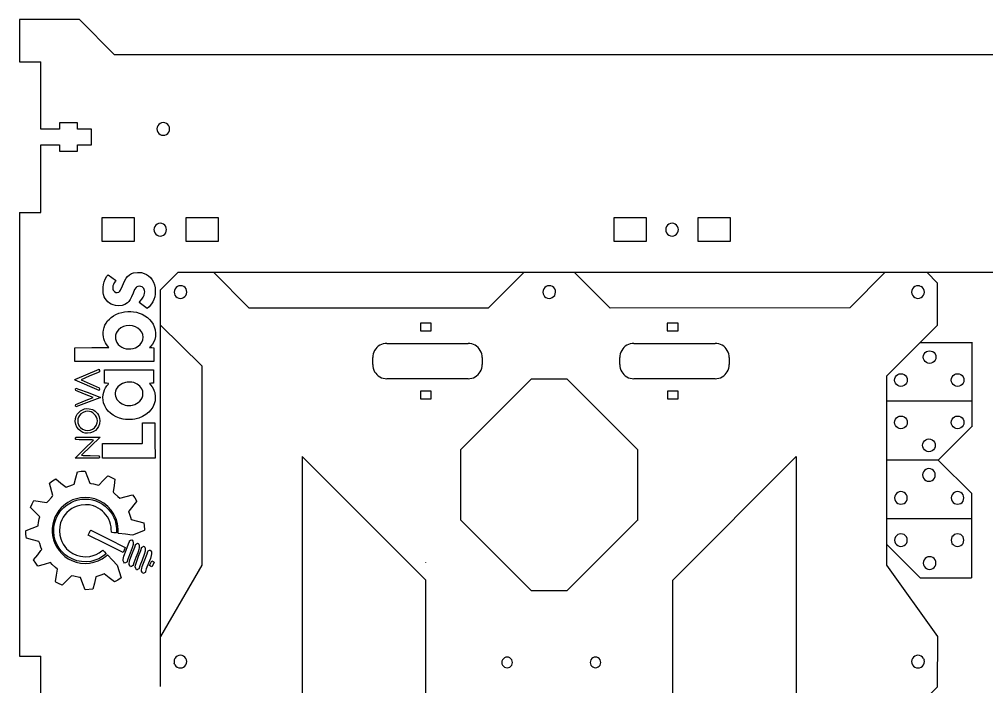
# Model space of a CAD drawing. Extents: x -217 to 602, y -128 to 416.
# Drawn here: x -217.3 to 56.3, y 203.5 to 392.3 of the extents above; entities that cross this region are included whole.
import ezdxf

# ---------------------------------------------------------------- set-up
doc = ezdxf.new("R2010")
doc.units = 0
doc.layers.add('Layer_1', color=7, linetype='CONTINUOUS')

msp = doc.modelspace()

# ---------------------------------------------------------------- linework, layer by layer
at = {"layer": 'Layer_1', "color": 2}
for points in [[(-190.323272, 382.252134), (-200.303299, 392.252057), (-217.265194, 392.241333), (-217.269427, 380.252138), (-211.181611, 380.252138)], [(83.627976, 382.252134), (-190.323272, 382.252134)], [(-211.181498, 361.152297), (-211.181498, 380.252138)], [(-205.892118, 361.152297), (-211.181498, 361.152297)], [(-200.802296, 362.952283), (-205.892118, 362.952283)], [(-205.892118, 362.952283), (-205.892118, 361.152297)], [(-200.802296, 361.152297), (-200.802296, 362.952283)], [(-196.860188, 361.152297), (-200.802296, 361.152297)], [(-196.860188, 356.75234), (-196.860188, 361.152297)], [(-211.181498, 356.75234), (-205.892118, 356.75234)], [(-211.181498, 337.652471), (-211.181498, 356.75234)], [(-205.892118, 356.75234), (-205.892118, 354.952355)], [(-200.802296, 354.952355), (-200.802296, 356.75234)], [(-200.802296, 356.75234), (-196.860188, 356.75234)], [(-205.892118, 354.952355), (-200.802296, 354.952355)], [(-217.260847, 337.630571), (-217.277498, 212.078061), (-211.189175, 212.078061)], [(-217.269314, 337.652471), (-211.181498, 337.652471)], [(-177.349263, 315.752649), (-172.359264, 320.75261)], [(-172.359264, 320.75261), (103.578773, 320.75261)], [(-177.349263, 203.482763), (-177.349263, 315.752649)], [(-211.18909, 192.980695), (-211.18909, 212.080536)]]:
    msp.add_lwpolyline(points, dxfattribs=at)
at = {"layer": 'Layer_1', "color": 7}
for points in [[(-178.318273, 361.718294), (-178.379543, 361.25195)], [(-178.379543, 361.25195), (-178.318273, 360.785634)], [(-178.138638, 362.152803), (-178.318273, 361.718294)], [(-177.852888, 362.525958), (-178.138638, 362.152803)], [(-177.480496, 362.8123), (-177.852888, 362.525958)], [(-177.046805, 362.992273), (-177.480496, 362.8123)], [(-176.581421, 363.053685), (-177.046805, 362.992273)], [(-176.116036, 362.992273), (-176.581421, 363.053685)], [(-175.682374, 362.8123), (-176.116036, 362.992273)], [(-175.309953, 362.525958), (-175.682374, 362.8123)], [(-175.024203, 362.152803), (-175.309953, 362.525958)], [(-174.844569, 361.718294), (-175.024203, 362.152803)], [(-174.783298, 361.25195), (-174.844569, 361.718294)], [(-174.844569, 360.785634), (-174.783298, 361.25195)], [(-178.318273, 360.785634), (-178.138638, 360.351097)], [(-178.138638, 360.351097), (-177.852888, 359.977943)], [(-177.852888, 359.977943), (-177.480496, 359.691628)], [(-177.480496, 359.691628), (-177.046805, 359.511627)], [(-177.046805, 359.511627), (-176.581421, 359.450243)], [(-176.581421, 359.450243), (-176.116036, 359.511627)], [(-176.116036, 359.511627), (-175.682374, 359.691628)], [(-175.682374, 359.691628), (-175.309953, 359.977943)], [(-175.309953, 359.977943), (-175.024203, 360.351097)], [(-175.024203, 360.351097), (-174.844569, 360.785634)], [(-184.728697, 336.052497), (-193.910317, 336.052497), (-193.910317, 329.452561)], [(-184.728697, 329.452561), (-184.728697, 336.052497)], [(-178.342346, 334.312851), (-178.714739, 334.026537), (-179.000517, 333.653383), (-179.180151, 333.218845), (-179.241422, 332.752529)], [(-177.443299, 334.554236), (-177.908684, 334.492853), (-178.342346, 334.312851)], [(-175.645177, 332.752529), (-175.706447, 333.218845), (-175.886082, 333.653383), (-176.171832, 334.026537), (-176.544224, 334.312851), (-176.977887, 334.492853), (-177.443299, 334.554236)], [(-170.157874, 329.452561), (-160.976282, 329.452561), (-160.976282, 336.052497), (-170.157874, 336.052497), (-170.157874, 329.452561)], [(-49.115359, 329.452561), (-39.933739, 329.452561), (-39.933739, 336.052497), (-49.115359, 336.052497), (-49.115359, 329.452561)], [(-33.547389, 334.312851), (-33.919809, 334.026537), (-34.205587, 333.653383), (-34.385165, 333.218845), (-34.446436, 332.752529)], [(-33.113754, 334.492853), (-33.547389, 334.312851)], [(-32.648313, 330.950823), (-32.182957, 331.012206), (-31.749294, 331.192207), (-31.376902, 331.478522), (-31.091124, 331.851676), (-30.91149, 332.286213), (-30.850219, 332.752529), (-30.91149, 333.218845), (-31.091124, 333.653383), (-31.376902, 334.026537), (-31.749294, 334.312851), (-32.182957, 334.492853), (-32.648313, 334.554236), (-33.113754, 334.492853)], [(-25.362944, 336.052497), (-25.362944, 329.452561), (-16.181324, 329.452561)], [(-16.181324, 336.052497), (-25.362916, 336.052497)], [(-16.181324, 329.452561), (-16.181324, 336.052497)], [(-179.241422, 332.752529), (-179.180151, 332.286213)], [(-179.180151, 332.286213), (-179.000517, 331.851676)], [(-179.000517, 331.851676), (-178.714739, 331.478522), (-178.342346, 331.192207)], [(-178.342346, 331.192207), (-177.908684, 331.012206)], [(-176.977887, 331.012206), (-176.544224, 331.192207)], [(-176.544224, 331.192207), (-176.171832, 331.478522)], [(-176.171832, 331.478522), (-175.886082, 331.851676)], [(-175.886082, 331.851676), (-175.706447, 332.286213)], [(-175.706447, 332.286213), (-175.645177, 332.752529)], [(-34.446464, 332.752529), (-34.385165, 332.286213)], [(-34.385165, 332.286213), (-34.205587, 331.851676), (-33.919809, 331.478522), (-33.547389, 331.192207), (-33.113754, 331.012206)], [(-193.910317, 329.452561), (-184.728697, 329.452561)], [(-177.908684, 331.012206), (-177.443299, 330.950823)], [(-177.443299, 330.950823), (-176.977887, 331.012206)], [(-33.113754, 331.012206), (-32.648313, 330.950823)], [(-173.42807, 315.573835), (-173.494477, 315.108648), (-173.438484, 314.642191), (-173.263873, 314.206016), (-172.982582, 313.830068), (-172.613746, 313.539887), (-172.182511, 313.355229), (-171.718283, 313.288681), (-171.252701, 313.344815), (-170.81743, 313.519793), (-170.442215, 313.801648), (-170.152599, 314.17119), (-169.968336, 314.603301), (-169.901901, 315.068431), (-169.957922, 315.534973), (-170.132533, 315.971119), (-170.413852, 316.347067), (-170.78266, 316.637276), (-171.213896, 316.82185), (-171.678123, 316.888454), (-172.143705, 316.83232), (-172.578948, 316.65737), (-172.954163, 316.375487), (-173.243807, 316.005945), (-173.42807, 315.573835)], [(-67.862961, 316.83232), (-68.298204, 316.65737), (-68.673418, 316.375487), (-68.963035, 316.005945), (-69.147354, 315.573835), (-69.213733, 315.108648), (-69.15774, 314.642163), (-68.983129, 314.206016), (-68.70181, 313.830068), (-68.332974, 313.539887), (-67.901766, 313.355229), (-67.437539, 313.288681), (-66.971929, 313.344815), (-66.536714, 313.519793), (-66.161499, 313.801648), (-65.871855, 314.17119), (-65.687564, 314.603301), (-65.621157, 315.068431), (-65.677178, 315.534973), (-65.851789, 315.971119), (-66.13308, 316.347067), (-66.501916, 316.637276), (-66.933123, 316.82185), (-67.397351, 316.888454), (-67.862961, 316.83232)], [(35.328293, 315.98856), (35.148828, 315.55439), (35.087614, 315.088582), (35.148828, 314.622746), (35.328293, 314.188575), (35.613761, 313.815788), (35.985842, 313.529756), (36.419082, 313.349924), (36.884015, 313.288597), (37.348947, 313.349924), (37.782215, 313.529756), (38.154269, 313.815788), (38.439765, 314.188575), (38.61923, 314.622746), (38.680415, 315.088582), (38.620133, 315.507851), (38.620133, 315.55439)], [(37.348947, 316.82724), (36.884015, 316.888539), (36.419082, 316.82724), (35.985842, 316.647408), (35.613761, 316.361348), (35.328293, 315.98856)], [(37.348947, 316.82724), (37.782215, 316.647408)], [(38.61923, 315.55439), (38.439765, 315.98856), (38.154269, 316.361348), (37.782215, 316.647408)], [(-103.855907, 306.260276), (-103.855907, 304.125631)], [(-100.830408, 306.260276), (-103.855907, 306.260276)], [(-103.855907, 304.125631), (-100.830408, 304.125631)], [(-100.830408, 304.125631), (-100.830408, 306.260276)], [(-34.01093, 306.278422), (-34.01093, 304.143778)], [(-30.985432, 306.278422), (-34.01093, 306.278422)], [(-34.01093, 304.143778), (-30.985432, 304.143778)], [(-30.985432, 304.143778), (-30.985432, 306.278422)], [(-116.782683, 298.578328), (-117.013626, 298.109077), (-117.181492, 297.613608)], [(-116.148276, 299.406735), (-116.492562, 299.013345), (-116.782683, 298.578328)], [(-115.755677, 299.751751), (-116.148276, 299.406735)], [(-115.321506, 300.042384), (-115.755677, 299.751751)], [(-114.853187, 300.273834), (-115.321506, 300.042384)], [(-114.358733, 300.442039), (-114.853187, 300.273834)], [(-113.846556, 300.544062), (-114.358708, 300.442039)], [(-113.325518, 300.578324), (-113.846556, 300.544062)], [(-113.325518, 300.578324), (-90.371481, 300.578324)], [(-89.850443, 300.544062), (-90.371481, 300.578324)], [(-89.338266, 300.442039), (-89.850443, 300.544062)], [(-88.843812, 300.273834), (-89.338266, 300.442039)], [(-88.375493, 300.042384), (-88.843812, 300.273834)], [(-87.548695, 299.406735), (-87.941294, 299.751751), (-88.375493, 300.042384)], [(-86.914315, 298.578328), (-87.204412, 299.013345), (-87.548695, 299.406735)], [(-86.683345, 298.109077), (-86.914315, 298.578328)], [(-43.458388, 300.578324), (-43.979455, 300.544062), (-44.491603, 300.442039), (-44.986085, 300.273834), (-45.454404, 300.042384), (-45.888575, 299.751751), (-46.281174, 299.406735), (-46.625485, 299.013345), (-46.915582, 298.578328), (-47.146524, 298.109077), (-47.314362, 297.613608), (-47.416272, 297.100443), (-47.450393, 296.578304)], [(-43.458388, 300.578324), (-20.504408, 300.578324)], [(-16.512374, 296.578304), (-16.546523, 297.100443), (-16.648377, 297.613608), (-16.816271, 298.109077), (-17.047185, 298.578328), (-17.33731, 299.013345), (-17.681593, 299.406735), (-18.074192, 299.751751), (-18.508363, 300.042384), (-18.976711, 300.273834), (-19.471192, 300.442039), (-19.983313, 300.544062), (-20.504408, 300.578324)], [(38.880407, 297.956276), (39.253194, 298.2418)], [(39.253194, 298.2418), (39.687308, 298.421237)], [(39.687308, 298.421237), (40.153172, 298.482451)], [(40.153172, 298.482451), (40.619065, 298.421237)], [(40.619065, 298.421237), (41.053179, 298.2418)], [(41.053179, 298.2418), (41.426023, 297.956276), (41.712027, 297.584251)], [(-117.283346, 297.100443), (-117.317523, 296.578304)], [(-117.317523, 294.578392), (-117.317523, 296.578304)], [(-117.181492, 297.613608), (-117.283346, 297.100443)], [(-86.515507, 297.613608), (-86.683345, 298.109077)], [(-86.413625, 297.100443), (-86.515507, 297.613608)], [(-86.379476, 296.578304), (-86.413625, 297.100443)], [(-86.379476, 296.578304), (-86.379476, 294.578392)], [(-47.450393, 294.578392), (-47.450393, 296.578304)], [(-16.512374, 296.578304), (-16.512374, 294.578392)], [(38.353187, 296.686078), (38.414514, 297.151011)], [(38.414514, 296.221117), (38.353187, 296.686078)], [(38.414514, 297.151011), (38.594346, 297.584251)], [(38.594346, 295.78785), (38.414514, 296.221117)], [(38.594346, 297.584251), (38.880407, 297.956276)], [(38.880407, 295.415824), (38.594346, 295.78785)], [(41.712027, 295.78785), (41.426023, 295.415824)], [(41.712027, 297.584251), (41.891859, 297.151011), (41.953214, 296.686078)], [(41.891859, 296.221117), (41.712027, 295.78785)], [(41.953214, 296.686078), (41.891859, 296.221117)], [(-117.317523, 294.578392), (-117.283346, 294.056196)], [(-117.283346, 294.056196), (-117.181492, 293.543088)], [(-117.181492, 293.543088), (-117.013626, 293.047619)], [(-117.013626, 293.047619), (-116.782683, 292.57834)], [(-86.914315, 292.57834), (-86.683345, 293.047619)], [(-86.683345, 293.047619), (-86.515507, 293.543088)], [(-86.515507, 293.543088), (-86.413625, 294.056196)], [(-86.413625, 294.056196), (-86.379476, 294.578392)], [(-47.450393, 294.578392), (-47.416272, 294.056196), (-47.314362, 293.543088), (-47.146524, 293.047619), (-46.915582, 292.57834), (-46.625485, 292.143322), (-46.281174, 291.749933), (-45.888575, 291.404973), (-45.454404, 291.114284), (-44.986085, 290.882862), (-44.491603, 290.714685), (-43.979455, 290.612606), (-43.458388, 290.578372)], [(-17.681593, 291.749933), (-17.33731, 292.143322), (-17.047185, 292.57834), (-16.816271, 293.047619), (-16.648377, 293.543088), (-16.546523, 294.056196), (-16.512374, 294.578392)], [(39.253194, 295.130357), (38.880407, 295.415824)], [(39.687308, 294.950891), (39.253194, 295.130357)], [(40.153172, 294.889649), (39.687308, 294.950891)], [(40.619065, 294.950891), (40.153172, 294.889649)], [(41.053179, 295.130357), (40.619065, 294.950891)], [(41.426023, 295.415824), (41.053179, 295.130357)], [(-116.782683, 292.57834), (-116.492562, 292.143322)], [(-116.492562, 292.143322), (-116.148276, 291.749933)], [(-116.148276, 291.749933), (-115.755677, 291.404973)], [(-115.755677, 291.404973), (-115.321506, 291.114284)], [(-115.321506, 291.114284), (-114.853187, 290.882833)], [(-114.853187, 290.882833), (-114.358733, 290.714685)], [(-114.358733, 290.714685), (-113.846556, 290.612606)], [(-113.846556, 290.612606), (-113.325518, 290.578372)], [(-90.371481, 290.578372), (-113.325518, 290.578372)], [(-90.371481, 290.578372), (-89.850443, 290.612606), (-89.338266, 290.714685), (-88.843812, 290.882833)], [(-88.843812, 290.882833), (-88.375493, 291.114284)], [(-88.375493, 291.114284), (-87.941294, 291.404973)], [(-87.941294, 291.404973), (-87.548695, 291.749933)], [(-87.548695, 291.749933), (-87.204412, 292.143322), (-86.914315, 292.57834)], [(-20.504408, 290.578372), (-43.458388, 290.578372)], [(-20.504408, 290.578372), (-19.983313, 290.612606), (-19.471192, 290.714685)], [(-19.471192, 290.714685), (-18.976711, 290.882833)], [(-18.976711, 290.882833), (-18.508363, 291.114284)], [(-18.508363, 291.114284), (-18.074192, 291.404973)], [(-18.074192, 291.404973), (-17.681593, 291.749933)], [(30.268508, 290.199059), (30.329807, 290.663992)], [(30.329807, 289.734098), (30.268508, 290.199059)], [(30.329807, 290.663992), (30.509639, 291.09726)], [(30.509639, 291.09726), (30.795699, 291.469285)], [(30.795699, 291.469285), (31.168515, 291.754809)], [(31.168515, 291.754809), (31.602629, 291.934246)], [(31.602629, 291.934246), (32.068493, 291.99546)], [(32.068493, 291.99546), (32.534329, 291.934246)], [(32.534329, 291.934246), (32.968472, 291.754809)], [(32.968472, 291.754809), (33.341287, 291.469285)], [(33.341287, 291.469285), (33.62732, 291.09726)], [(33.62732, 291.09726), (33.807152, 290.663992)], [(33.807152, 290.663992), (33.868479, 290.199059)], [(33.868479, 290.199059), (33.807152, 289.734098)], [(46.267263, 290.199059), (46.32859, 290.663992)], [(46.32859, 289.734098), (46.267263, 290.199059)], [(46.32859, 290.663992), (46.508422, 291.09726)], [(46.508422, 291.09726), (46.794454, 291.469285)], [(46.794454, 291.469285), (47.167269, 291.754809)], [(47.167269, 291.754809), (47.601384, 291.934246)], [(47.601384, 291.934246), (48.067276, 291.99546)], [(48.067276, 291.99546), (48.53314, 291.934246)], [(48.53314, 291.934246), (48.967255, 291.754809)], [(48.967255, 291.754809), (49.340014, 291.469285)], [(49.340014, 291.469285), (49.626074, 291.09726)], [(49.626074, 291.09726), (49.805906, 290.663992)], [(49.805906, 290.663992), (49.867205, 290.199059)], [(49.867205, 290.199059), (49.805906, 289.734098)], [(30.509639, 289.300859), (30.329807, 289.734098)], [(30.795699, 288.928805), (30.509639, 289.300859)], [(31.168515, 288.643338), (30.795699, 288.928805)], [(31.602629, 288.463873), (31.168515, 288.643338)], [(32.068493, 288.40263), (31.602629, 288.463873)], [(32.534329, 288.463873), (32.068493, 288.40263)], [(32.968472, 288.643338), (32.534329, 288.463873)], [(33.341287, 288.928805), (32.968472, 288.643338)], [(33.62732, 289.300859), (33.341287, 288.928805)], [(33.807152, 289.734098), (33.62732, 289.300859)], [(46.508422, 289.300859), (46.32859, 289.734098)], [(46.794454, 288.928805), (46.508422, 289.300859)], [(47.167269, 288.643338), (46.794454, 288.928805)], [(47.601384, 288.463873), (47.167269, 288.643338)], [(48.067276, 288.40263), (47.601384, 288.463873)], [(48.53314, 288.463873), (48.067276, 288.40263)], [(48.967255, 288.643338), (48.53314, 288.463873)], [(49.340014, 288.928805), (48.967255, 288.643338)], [(49.805906, 289.734098), (49.626074, 289.300859), (49.340014, 288.928805)], [(-103.850051, 287.039842), (-103.850051, 284.905197)], [(-100.824552, 287.039842), (-103.850051, 287.039842)], [(-103.850051, 284.905197), (-100.824552, 284.905197)], [(-100.824552, 284.905197), (-100.824552, 287.039842)], [(-34.005074, 287.057988), (-34.005074, 284.923344)], [(-30.979576, 287.057988), (-34.005074, 287.057988)], [(-34.005074, 284.923344), (-30.979576, 284.923344)], [(-30.979576, 284.923344), (-30.979576, 287.057988)], [(52.012686, 284.209542), (28.130418, 284.209542)], [(30.331839, 278.695315), (30.511643, 279.128554), (30.797703, 279.500608)], [(30.797703, 279.500608), (31.170491, 279.786104)], [(31.170491, 279.786104), (31.604633, 279.965569)], [(31.604633, 279.965569), (32.070497, 280.026755)], [(32.070497, 280.026755), (32.53639, 279.965569)], [(32.53639, 279.965569), (32.970532, 279.786104)], [(32.970532, 279.786104), (33.343263, 279.500608)], [(33.343263, 279.500608), (33.629323, 279.128554)], [(33.629323, 279.128554), (33.809127, 278.695315)], [(46.330593, 278.695315), (46.510454, 279.128554)], [(46.510454, 279.128554), (46.796486, 279.500608)], [(46.796486, 279.500608), (47.169245, 279.786104)], [(47.169245, 279.786104), (47.603359, 279.965569)], [(47.603359, 279.965569), (48.069252, 280.026755)], [(48.069252, 280.026755), (48.535116, 279.965569)], [(48.535116, 279.965569), (48.96923, 279.786104)], [(48.96923, 279.786104), (49.342046, 279.500608)], [(49.342046, 279.500608), (49.628078, 279.128554)], [(49.628078, 279.128554), (49.80791, 278.695315)], [(30.270512, 278.230354), (30.331839, 278.695315)], [(30.331839, 277.765449), (30.270512, 278.230354)], [(30.511643, 277.332181), (30.331839, 277.765449)], [(30.797703, 276.9601), (30.511643, 277.332181)], [(31.170491, 276.674632), (30.797703, 276.9601)], [(31.604633, 276.495167), (31.170491, 276.674632)], [(32.070497, 276.433981), (31.604633, 276.495167)], [(32.53639, 276.495167), (32.070497, 276.433981)], [(32.970532, 276.674632), (32.53639, 276.495167)], [(33.343263, 276.9601), (32.970532, 276.674632)], [(33.629323, 277.332181), (33.343263, 276.9601)], [(33.809127, 277.765449), (33.629323, 277.332181)], [(33.809127, 278.695315), (33.870454, 278.230354)], [(33.870454, 278.230354), (33.809127, 277.765449)], [(46.269267, 278.230354), (46.330593, 278.695315)], [(46.330593, 277.765449), (46.269267, 278.230354)], [(46.510454, 277.332181), (46.330593, 277.765449)], [(46.796486, 276.9601), (46.510454, 277.332181)], [(47.169245, 276.674632), (46.796486, 276.9601)], [(47.603359, 276.495167), (47.169245, 276.674632)], [(48.069252, 276.433981), (47.603359, 276.495167)], [(48.535116, 276.495167), (48.069252, 276.433981)], [(48.96923, 276.674632), (48.535116, 276.495167)], [(49.342046, 276.9601), (48.96923, 276.674632)], [(49.628078, 277.332181), (49.342046, 276.9601)], [(49.80791, 277.765449), (49.628078, 277.332181)], [(49.80791, 278.695315), (49.869237, 278.230354)], [(49.869237, 278.230354), (49.80791, 277.765449)], [(38.184588, 271.743363), (38.245886, 272.208324)], [(38.425718, 270.845163), (38.245886, 271.27843), (38.184588, 271.743363)], [(38.245886, 272.208324), (38.425718, 272.641563)], [(38.425718, 272.641563), (38.711779, 273.013617)], [(38.711779, 273.013617), (39.084566, 273.299085)], [(39.084566, 273.299085), (39.51868, 273.47855)], [(39.51868, 273.47855), (39.984516, 273.539764)], [(39.984516, 273.539764), (40.450409, 273.47855)], [(40.450409, 273.47855), (40.884523, 273.299085)], [(40.884523, 273.299085), (41.25731, 273.013617)], [(41.25731, 273.013617), (41.543371, 272.641563)], [(41.543371, 272.641563), (41.723231, 272.208324)], [(41.723231, 271.27843), (41.543371, 270.845163)], [(41.723231, 272.208324), (41.78453, 271.743363)], [(41.78453, 271.743363), (41.723231, 271.27843)], [(39.084566, 270.187613), (38.711779, 270.473137), (38.425718, 270.845163)], [(39.51868, 270.008176), (39.084566, 270.187613)], [(39.984516, 269.946962), (39.51868, 270.008176)], [(40.450409, 270.008176), (39.984516, 269.946962)], [(40.884523, 270.187613), (40.450409, 270.008176)], [(41.25731, 270.473137), (40.884523, 270.187613)], [(41.543371, 270.845163), (41.25731, 270.473137)], [(42.667716, 267.560407), (28.06847, 267.560407)], [(38.420695, 264.267607), (38.240863, 263.834339), (38.179564, 263.369378)], [(38.179564, 263.369378), (38.240863, 262.904445)], [(38.240863, 262.904445), (38.420695, 262.471178)], [(39.079543, 264.9251), (38.706755, 264.639632), (38.420695, 264.267607)], [(39.513629, 265.104565), (39.079543, 264.9251)], [(39.979521, 265.165807), (39.513629, 265.104565)], [(40.445413, 265.104565), (39.979521, 265.165807)], [(40.879528, 264.9251), (40.445413, 265.104565)], [(41.252343, 264.639632), (40.879528, 264.9251)], [(41.538404, 264.267607), (41.252343, 264.639632)], [(41.718207, 263.834339), (41.538404, 264.267579)], [(41.538404, 262.471178), (41.718207, 262.904445)], [(41.779534, 263.369378), (41.718207, 263.834339)], [(41.718207, 262.904445), (41.779534, 263.369378)], [(38.420695, 262.471178), (38.706755, 262.099153)], [(38.706755, 262.099153), (39.079543, 261.813657)], [(39.079543, 261.813657), (39.513629, 261.634191)], [(39.513629, 261.634191), (39.979521, 261.572977)], [(39.979521, 261.572977), (40.445413, 261.634191)], [(40.445413, 261.634191), (40.879528, 261.813657)], [(40.879528, 261.813657), (41.252343, 262.099153)], [(41.252343, 262.099153), (41.538404, 262.471178)], [(30.326844, 257.347321), (30.265517, 256.882359)], [(30.506647, 257.780588), (30.326844, 257.347321)], [(30.79268, 258.152642), (30.506647, 257.780588)], [(31.165495, 258.438109), (30.79268, 258.152642)], [(31.599609, 258.617575), (31.165495, 258.438109)], [(32.065474, 258.678789), (31.599609, 258.617575)], [(32.531366, 258.617575), (32.065474, 258.678789)], [(32.965509, 258.438109), (32.531366, 258.617575)], [(33.338268, 258.152642), (32.965509, 258.438109)], [(33.624328, 257.780588), (33.338268, 258.152642)], [(33.80416, 257.347321), (33.624328, 257.780588)], [(33.865459, 256.882359), (33.80416, 257.347321)], [(46.32557, 257.347321), (46.264271, 256.882359)], [(46.505402, 257.780588), (46.32557, 257.347321)], [(46.791462, 258.152642), (46.505402, 257.780588)], [(47.164221, 258.438109), (46.791462, 258.152642)], [(47.598364, 258.617575), (47.164221, 258.438109)], [(48.064228, 258.678789), (47.598364, 258.617575)], [(48.530121, 258.617575), (48.064228, 258.678789)], [(48.964235, 258.438109), (48.530121, 258.617575)], [(49.337022, 258.152642), (48.964235, 258.438109)], [(49.623054, 257.780588), (49.337022, 258.152642)], [(49.802858, 257.347321), (49.623054, 257.780588)], [(49.864241, 256.882359), (49.802858, 257.347321)], [(30.265517, 256.882359), (30.326844, 256.417427)], [(30.326844, 256.417427), (30.506647, 255.984159), (30.79268, 255.612134)], [(30.79268, 255.612134), (31.165495, 255.326638)], [(31.165495, 255.326638), (31.599609, 255.147173)], [(31.599609, 255.147173), (32.065474, 255.085987)], [(32.065474, 255.085987), (32.531366, 255.147173)], [(32.531366, 255.147173), (32.965509, 255.326638)], [(32.965509, 255.326638), (33.338268, 255.612134)], [(33.338268, 255.612134), (33.624328, 255.984159)], [(33.624328, 255.984159), (33.80416, 256.417427)], [(33.80416, 256.417427), (33.865459, 256.882359)], [(46.264271, 256.882359), (46.32557, 256.417427)], [(46.32557, 256.417427), (46.505402, 255.984159)], [(46.505402, 255.984159), (46.791462, 255.612134)], [(46.791462, 255.612134), (47.164221, 255.326638)], [(47.164221, 255.326638), (47.598364, 255.147173)], [(47.598364, 255.147173), (48.064228, 255.085987)], [(48.064228, 255.085987), (48.530121, 255.147173)], [(48.530121, 255.147173), (48.964235, 255.326638)], [(48.964235, 255.326638), (49.337022, 255.612134)], [(49.337022, 255.612134), (49.623054, 255.984159)], [(49.623054, 255.984159), (49.802858, 256.417427)], [(49.802858, 256.417427), (49.864241, 256.882359)], [(52.007578, 250.903228), (28.103466, 250.903228)], [(31.16352, 246.469432), (30.790704, 246.183964)], [(31.597634, 246.648897), (31.16352, 246.469432)], [(32.063498, 246.710083), (31.597634, 246.648897)], [(32.529306, 246.648897), (32.063498, 246.710083)], [(32.963448, 246.469432), (32.529306, 246.648897)], [(33.336264, 246.183964), (32.963448, 246.469432)], [(47.162218, 246.469432), (46.789459, 246.183964)], [(47.59636, 246.648897), (47.162218, 246.469432)], [(48.062224, 246.710083), (47.59636, 246.648897)], [(48.528089, 246.648897), (48.062224, 246.710083)], [(48.962203, 246.469432), (48.528089, 246.648897)], [(49.33499, 246.183964), (48.962203, 246.469432)], [(30.324812, 245.378643), (30.263513, 244.913682)], [(30.263513, 244.913682), (30.324812, 244.448749)], [(30.504644, 245.811882), (30.324812, 245.378643)], [(30.324812, 244.448749), (30.504644, 244.01551)], [(30.790704, 246.183964), (30.504644, 245.811882)], [(30.504644, 244.01551), (30.790704, 243.643428)], [(30.790704, 243.643428), (31.16352, 243.35796)], [(32.963448, 243.35796), (33.336264, 243.643428)], [(33.622296, 245.811882), (33.336264, 246.183964)], [(33.336264, 243.643428), (33.622296, 244.01551)], [(33.802156, 245.378643), (33.622296, 245.811882)], [(33.622296, 244.01551), (33.802156, 244.448749)], [(33.863455, 244.913682), (33.802156, 245.378643)], [(33.802156, 244.448749), (33.863455, 244.913682)], [(46.323594, 245.378643), (46.262267, 244.913682)], [(46.262267, 244.913682), (46.323594, 244.448749)], [(46.503426, 245.811882), (46.323594, 245.378643)], [(46.323594, 244.448749), (46.503426, 244.01551)], [(46.789459, 246.183964), (46.503426, 245.811882)], [(46.503426, 244.01551), (46.789459, 243.643428)], [(46.789459, 243.643428), (47.162218, 243.35796)], [(48.962203, 243.35796), (49.33499, 243.643428)], [(49.800883, 245.378643), (49.621051, 245.811882), (49.33499, 246.183964)], [(49.33499, 243.643428), (49.621051, 244.01551)], [(49.621051, 244.01551), (49.800883, 244.448749)], [(49.862209, 244.913682), (49.800883, 245.378643)], [(49.800883, 244.448749), (49.862209, 244.913682)], [(31.16352, 243.35796), (31.597634, 243.178495)], [(31.597634, 243.178495), (32.063498, 243.117281)], [(32.063498, 243.117309), (32.529306, 243.178495)], [(32.529306, 243.178495), (32.963448, 243.35796)], [(47.162218, 243.35796), (47.59636, 243.178495)], [(47.59636, 243.178495), (48.062224, 243.117281)], [(48.062224, 243.117309), (48.528089, 243.178495)], [(48.528089, 243.178495), (48.962203, 243.35796)], [(-102.347497, 238.508457), (-102.347497, 238.578786)], [(38.409519, 238.891624), (38.34822, 238.426691)], [(38.34822, 238.426691), (38.409519, 237.961758)], [(38.589379, 239.324892), (38.409519, 238.891624)], [(38.875411, 239.696945), (38.589379, 239.324892)], [(39.24817, 239.982413), (38.875411, 239.696945)], [(39.682341, 240.161878), (39.24817, 239.982413)], [(40.148149, 240.223064), (39.682341, 240.161878)], [(40.614013, 240.161878), (40.148149, 240.223064)], [(41.048127, 239.982413), (40.614013, 240.161878)], [(41.420971, 239.696945), (41.048127, 239.982413)], [(41.707003, 239.324892), (41.420971, 239.696945)], [(41.886807, 238.891624), (41.707003, 239.324892)], [(41.707003, 237.528519), (41.886807, 237.961758), (41.948162, 238.426691)], [(41.948162, 238.426691), (41.886807, 238.891624)], [(38.409519, 237.961758), (38.589379, 237.528519)], [(38.589379, 237.528519), (38.875411, 237.156437)], [(38.875411, 237.156437), (39.24817, 236.870969)], [(39.24817, 236.870969), (39.682341, 236.691504)], [(39.682341, 236.691504), (40.148149, 236.63029)], [(40.148149, 236.630319), (40.614013, 236.691504)], [(40.614013, 236.691504), (41.048127, 236.870969)], [(41.048127, 236.870969), (41.420971, 237.156437), (41.707003, 237.528519)], [(-170.448678, 211.851806), (-170.820732, 212.137838), (-171.253971, 212.317698), (-171.718932, 212.378997), (-172.183865, 212.317698), (-172.617133, 212.137838), (-172.989158, 211.851806), (-173.242424, 211.512659), (-173.274654, 211.479018), (-173.454119, 211.044904), (-173.515333, 210.57904), (-173.454119, 210.113148)], [(-173.274654, 209.679033), (-172.989158, 209.306218), (-172.617133, 209.020186), (-172.183865, 208.840382), (-171.718932, 208.779055), (-171.253971, 208.840382), (-170.820732, 209.020186), (-170.448678, 209.306218), (-170.163211, 209.679033), (-169.983717, 210.113148), (-169.922503, 210.579012), (-169.983717, 211.044904), (-170.163211, 211.479018), (-170.448678, 211.851806)], [(-80.626825, 211.076118), (-80.776685, 210.714337), (-80.827795, 210.326112)], [(-80.38846, 211.38676), (-80.626825, 211.076118)], [(-80.07779, 211.625153), (-80.38846, 211.38676)], [(-79.716009, 211.775013), (-80.07779, 211.625153)], [(-79.327784, 211.826124), (-79.716009, 211.775013)], [(-78.939559, 211.775013), (-79.327784, 211.826124)], [(-78.577779, 211.625153), (-78.939559, 211.775013)], [(-78.267137, 211.38676), (-78.577779, 211.625153)], [(-77.878912, 210.714337), (-78.028744, 211.076118), (-78.267137, 211.38676)], [(-77.878912, 209.937888), (-77.827801, 210.326112), (-77.878912, 210.714337)], [(-55.617816, 211.087576), (-55.767676, 210.725796), (-55.818786, 210.337571)], [(-55.379451, 211.398218), (-55.617816, 211.087576)], [(-55.06878, 211.636611), (-55.379451, 211.398218)], [(-54.707, 211.786471), (-55.06878, 211.636611)], [(-54.318775, 211.837582), (-54.707, 211.786471)], [(-53.93055, 211.786471), (-54.318775, 211.837582)], [(-53.568769, 211.636611), (-53.93055, 211.786471)], [(-53.258127, 211.398218), (-53.568769, 211.636611)], [(-52.869902, 210.725796), (-53.019734, 211.087576), (-53.258127, 211.398218)], [(-52.869902, 209.949346), (-52.818792, 210.337571), (-52.869902, 210.725796)], [(38.439765, 211.479018), (38.154269, 211.851806), (37.782215, 212.137866), (37.348947, 212.317698), (36.884015, 212.379025), (36.419082, 212.317698), (35.985842, 212.137866), (35.613761, 211.851806), (35.328293, 211.479018), (35.148828, 211.044904), (35.087614, 210.57904), (35.148828, 210.113148), (35.328293, 209.679033), (35.613761, 209.306246), (35.985842, 209.020214), (36.419082, 208.840382)], [(36.419082, 208.840382), (36.884015, 208.779055), (37.348947, 208.840382), (37.782215, 209.020214), (38.154269, 209.306246), (38.407535, 209.645421), (38.439765, 209.679033), (38.61923, 210.113148), (38.680415, 210.57904), (38.61923, 211.044904)], [(38.439765, 211.479018), (38.61923, 211.044904)], [(-173.274654, 209.679033), (-173.454119, 210.113148)], [(-80.827795, 210.326112), (-80.776685, 209.937888)], [(-80.776685, 209.937888), (-80.626825, 209.576107)], [(-80.626825, 209.576107), (-80.38846, 209.265465), (-80.07779, 209.027072)], [(-80.07779, 209.027072), (-79.716009, 208.877212)], [(-79.716009, 208.877212), (-79.327784, 208.826101), (-78.939559, 208.877212), (-78.577779, 209.027072)], [(-78.577779, 209.027072), (-78.267137, 209.265465)], [(-78.267137, 209.265465), (-78.028744, 209.576107), (-77.878912, 209.937888)], [(-55.818786, 210.337571), (-55.767676, 209.949346)], [(-55.767676, 209.949346), (-55.617816, 209.587565)], [(-55.617816, 209.587565), (-55.379451, 209.276923), (-55.06878, 209.03853)], [(-55.06878, 209.03853), (-54.707, 208.88867)], [(-54.707, 208.88867), (-54.318775, 208.83756), (-53.93055, 208.88867), (-53.568769, 209.03853)], [(-53.568769, 209.03853), (-53.258127, 209.276923)], [(-53.258127, 209.276923), (-53.019734, 209.587565), (-52.869902, 209.949346)]]:
    msp.add_lwpolyline(points, dxfattribs=at)
at = {"layer": 'Layer_1', "color": 1}
for points in [[(-178.840071, 314.500459), (-178.995321, 313.745825), (-179.223357, 313.03327), (-179.525174, 312.360227), (-179.901748, 311.724126), (-180.55997, 310.931448), (-181.094705, 310.438801), (-183.354342, 312.141533), (-183.313855, 312.254337), (-183.117027, 312.482965), (-182.610475, 313.062311), (-182.236957, 313.627094), (-181.983276, 314.201303), (-181.836252, 314.808843), (-181.811868, 315.180756), (-181.853518, 315.530118), (-181.956129, 315.849735), (-182.114627, 316.132437), (-182.323943, 316.371), (-182.579004, 316.558282), (-182.874739, 316.687088), (-183.20608, 316.750222), (-183.780769, 316.69358), (-184.028975, 316.575074), (-184.259319, 316.388243), (-184.691076, 315.784909), (-185.1254, 314.834356), (-185.563355, 313.790868), (-185.949915, 313.018284), (-186.32098, 312.453247), (-186.712442, 312.032341), (-187.4074, 311.575649), (-188.189277, 311.287077), (-189.133869, 311.213925), (-190.124458, 311.291508), (-190.726452, 311.44752), (-191.284335, 311.676797), (-191.793851, 311.975445), (-192.250746, 312.33954), (-192.650753, 312.765187), (-192.989629, 313.24838), (-193.263099, 313.785308), (-193.466923, 314.371935), (-193.55941, 314.867969), (-193.581057, 315.657288), (-193.548545, 316.498423), (-193.443473, 317.266265), (-193.258101, 318.000833), (-192.984704, 318.74209), (-192.547703, 319.559462), (-192.191118, 320.001704), (-190.045608, 318.45586), (-189.984552, 318.349321), (-190.122728, 318.159611), (-190.44077, 317.726767), (-190.669971, 317.27984), (-190.809539, 316.820721), (-190.85869, 316.351357), (-190.837298, 315.944731), (-190.723596, 315.651135), (-190.408724, 315.246937), (-190.005355, 315.010576), (-189.563897, 314.959211), (-189.134747, 315.110002), (-188.892668, 315.316787), (-188.658449, 315.645519), (-188.097468, 316.865481), (-187.525273, 318.211738), (-187.083105, 318.990502), (-186.654697, 319.521136), (-186.142771, 319.967301), (-185.5678, 320.314096), (-184.950264, 320.546534), (-183.877718, 320.658999), (-182.740754, 320.594935), (-182.005396, 320.395206), (-181.330679, 320.087471), (-180.722453, 319.678164), (-180.186564, 319.173777), (-179.728856, 318.580771), (-179.355169, 317.905555), (-179.071355, 317.154646), (-178.883256, 316.33448), (-178.816821, 315.383052), (-178.840076, 314.500487), (-178.840076, 314.500459)], [(-178.807991, 302.499382), (-178.988635, 301.7117), (-179.269342, 300.999823), (-179.648906, 300.366234), (-180.126126, 299.813389), (-180.451393, 299.442266), (-179.847288, 299.373291), (-179.24318, 299.358898), (-179.229718, 297.417943), (-179.216256, 295.476988), (-190.386434, 295.48997), (-201.556617, 295.502952), (-201.556617, 297.430953), (-201.556617, 299.358954), (-196.762316, 299.371937), (-191.968018, 299.441843), (-192.228577, 299.783727), (-192.602316, 300.242987), (-192.917307, 300.74046), (-193.177414, 301.283174), (-193.386493, 301.87807), (-193.497367, 302.424001), (-193.554327, 303.077656), (-193.553481, 303.743248), (-193.490435, 304.325021), (-193.313214, 305.03227), (-193.055491, 305.701532), (-192.719525, 306.330041), (-192.307554, 306.914975), (-191.821836, 307.453483), (-191.264608, 307.9428), (-190.638134, 308.380075), (-189.944649, 308.762514), (-189.135458, 309.110861), (-188.327953, 309.361079), (-187.491508, 309.520845), (-186.595481, 309.597807), (-185.740466, 309.60063), (-184.946132, 309.530667), (-184.167312, 309.381992), (-183.358863, 309.148284), (-182.521775, 308.817886), (-181.749514, 308.405616), (-181.050805, 307.916864), (-180.434375, 307.356906), (-179.878214, 306.700937), (-179.439895, 306.0043), (-179.110953, 305.251021), (-178.882912, 304.425069), (-178.784402, 303.437461), (-178.808166, 302.499693), (-178.808166, 302.499693)], [(-182.329763, 303.058747), (-182.618863, 303.739749), (-183.098367, 304.366508), (-183.729294, 304.898384), (-184.47267, 305.29468), (-185.307845, 305.553337), (-186.184162, 305.623018), (-187.054259, 305.548116), (-187.8466, 305.323636), (-188.560213, 304.949974), (-189.194113, 304.427553), (-189.586517, 303.957145), (-189.871564, 303.450274), (-190.04893, 302.918849), (-190.118278, 302.374725), (-190.07928, 301.829838), (-189.931599, 301.296015), (-189.674912, 300.785221), (-189.308875, 300.30931), (-188.825598, 299.867829), (-188.280779, 299.513584), (-187.686798, 299.248972), (-187.056022, 299.07645), (-186.400827, 298.998416), (-185.733591, 299.017324), (-185.066686, 299.135463), (-184.412481, 299.355286), (-183.679352, 299.75494), (-183.071824, 300.27231), (-182.614076, 300.881826), (-182.330296, 301.557861), (-182.256907, 302.304113), (-182.329763, 303.058831), (-182.329763, 303.058831)], [(-194.687594, 287.254274), (-201.445656, 290.219893), (-201.547163, 290.342942), (-194.721384, 293.269643), (-194.656631, 293.195983), (-194.641052, 292.889659), (-194.641052, 292.509675), (-194.962385, 292.370144), (-197.520202, 291.297728), (-199.756683, 290.296912), (-197.211721, 289.138277), (-194.666757, 288.047544), (-194.651743, 287.650909), (-194.687585, 287.254274), (-194.687585, 287.254274)], [(-178.906952, 284.368072), (-179.151607, 283.445488), (-179.53716, 282.57836), (-180.053547, 281.785146), (-180.690715, 281.084416), (-181.508936, 280.431552), (-182.441094, 279.892648), (-183.479982, 279.471234), (-184.618401, 279.170837), (-185.295373, 279.073527), (-186.286995, 279.052078), (-187.275899, 279.073244), (-187.945355, 279.168748), (-188.964494, 279.434432), (-189.903972, 279.801293), (-190.756043, 280.262952), (-191.512955, 280.812834), (-192.166957, 281.444476), (-192.710302, 282.151386), (-193.135239, 282.927102), (-193.434005, 283.765076), (-193.583554, 284.530434), (-193.632503, 285.31775), (-193.580913, 286.093748), (-193.42884, 286.825183), (-193.210318, 287.412488), (-192.905101, 288.007356), (-192.549509, 288.547444), (-192.179849, 288.970354), (-192.035331, 289.153037), (-192.032453, 289.262906), (-192.610853, 289.301458), (-193.176398, 289.333462), (-193.176398, 291.23578), (-193.176398, 293.138071), (-186.235588, 293.138071), (-179.294782, 293.138071), (-179.294782, 291.23578), (-179.294782, 289.333462), (-179.868982, 289.307779), (-180.480456, 289.244703), (-180.18285, 288.852386), (-179.684799, 288.252889), (-179.31896, 287.594324), (-179.103853, 287.091996), (-178.973754, 286.646226), (-178.880152, 285.50317), (-178.906963, 284.367959), (-178.906963, 284.367959)], [(-194.541975, 285.149376), (-201.323166, 282.597382), (-201.375755, 282.958654), (-201.311967, 283.333078), (-198.818418, 284.296896), (-196.389873, 285.265426), (-198.855307, 286.243975), (-201.348117, 287.237877), (-201.374335, 287.58628), (-201.334108, 287.906433), (-200.535526, 287.66265), (-197.851635, 286.653762), (-194.362014, 285.292914), (-194.541961, 285.149376), (-194.541961, 285.149376)], [(-182.380506, 287.021949), (-182.678284, 287.75852), (-183.226064, 288.438902), (-183.60263, 288.782225), (-183.98974, 289.055332), (-184.924548, 289.46921), (-185.448852, 289.60606), (-186.107056, 289.652881), (-186.768071, 289.650058), (-187.296369, 289.547104), (-188.147393, 289.24253), (-188.872238, 288.806327), (-189.455795, 288.249982), (-189.882947, 287.584954), (-190.066464, 287.101366), (-190.160775, 286.608493), (-190.167999, 286.114915), (-190.09027, 285.629097), (-189.929714, 285.159564), (-189.688453, 284.714923), (-189.368622, 284.303612), (-188.972345, 283.934212), (-188.215259, 283.460445), (-187.363916, 283.131854), (-186.881714, 283.047949), (-186.307665, 283.014111), (-185.737331, 283.031609), (-185.266274, 283.101995), (-184.655957, 283.290491), (-184.12042, 283.536081), (-183.641771, 283.84867), (-183.20212, 284.23808), (-182.799555, 284.711536), (-182.522314, 285.198708), (-182.360906, 285.721412), (-182.305853, 286.301548), (-182.380509, 287.021356), (-182.380509, 287.021356)], [(-194.613646, 277.789782), (-194.871007, 277.096052), (-195.265579, 276.472228), (-195.777138, 275.944077), (-196.385474, 275.537254), (-197.150434, 275.237449), (-197.982927, 275.153629), (-198.680409, 275.213799), (-199.309225, 275.399134), (-199.886629, 275.716776), (-200.429859, 276.173976), (-200.973224, 276.859917), (-201.321165, 277.630242), (-201.466106, 278.460399), (-201.400478, 279.325805), (-201.206902, 279.963402), (-200.899878, 280.541421), (-200.495275, 281.048292), (-200.008984, 281.4725), (-199.456884, 281.802474), (-198.854856, 282.026728), (-198.218783, 282.13369), (-197.564536, 282.111959), (-197.08125, 282.013944), (-196.628704, 281.857762), (-196.210005, 281.645954), (-195.828234, 281.380947), (-195.486511, 281.065282), (-195.18792, 280.701413), (-194.935562, 280.291852), (-194.73254, 279.839083), (-194.596715, 279.373952), (-194.557179, 278.745387), (-194.613646, 277.789924), (-194.613646, 277.789924)], [(-195.282013, 279.195588), (-195.451634, 279.718489), (-195.719085, 280.187571), (-196.069726, 280.593265), (-196.488939, 280.92609), (-196.962082, 281.176393), (-197.474527, 281.334635), (-198.011644, 281.391277), (-198.558799, 281.336751), (-199.254073, 281.074285), (-199.88265, 280.641779), (-200.261832, 280.214833), (-200.536313, 279.735789), (-200.702963, 279.211787), (-200.758645, 278.649968), (-200.714113, 278.11383), (-200.57804, 277.631428), (-200.344222, 277.187266), (-200.006447, 276.765767), (-199.385891, 276.269564), (-198.693357, 275.984322), (-197.96913, 275.898865), (-197.253516, 276.001989), (-196.586797, 276.282575), (-196.009277, 276.729389), (-195.561235, 277.331256), (-195.282978, 278.076972), (-195.215239, 278.630946), (-195.282013, 279.195588), (-195.282013, 279.195588)], [(-186.338758, 268.124857), (-193.768836, 268.124857), (-193.755402, 270.168512), (-193.741969, 272.212225), (-188.130993, 272.225489), (-182.520014, 272.238754), (-182.489071, 272.354211), (-182.457431, 275.31094), (-182.456585, 278.152212), (-180.695673, 278.138666), (-178.934768, 278.125119), (-178.921672, 273.125185), (-178.908577, 268.125224), (-186.338653, 268.125224), (-186.338659, 268.125224)], [(-197.045998, 271.4695), (-199.670498, 268.911692), (-199.197869, 268.858268), (-197.228361, 268.844721), (-194.702667, 268.801484), (-194.655491, 268.690289), (-194.651257, 268.429544), (-194.66678, 268.100021), (-198.102466, 268.086757), (-200.906473, 268.089579), (-201.521458, 268.145318), (-198.908385, 270.692204), (-196.295388, 273.243521), (-196.719912, 273.30592), (-198.796289, 273.319185), (-200.392115, 273.322007), (-201.146447, 273.357567), (-201.305366, 273.403795), (-201.370684, 273.477201), (-201.376215, 273.730326), (-201.30623, 274.034985), (-197.854279, 274.082709), (-194.453894, 274.015201), (-197.045992, 271.472351), (-197.045992, 271.472351)], [(-181.956651, 247.642748), (-185.030988, 246.455383), (-185.368619, 246.338797), (-187.241764, 246.563728), (-189.224107, 246.813862), (-189.286329, 246.849026), (-189.322115, 246.9782), (-189.360804, 247.880859), (-189.408618, 248.840556), (-189.520034, 249.543176), (-189.933159, 250.951832), (-190.542474, 252.252905), (-191.330783, 253.430223), (-192.280887, 254.467672), (-193.37559, 255.349165), (-194.597695, 256.058474), (-195.930001, 256.579512), (-197.355316, 256.896109), (-198.682974, 256.972253), (-199.988828, 256.894388), (-200.772169, 256.745939), (-201.524252, 256.540058), (-202.245657, 256.276434), (-202.936972, 255.954757), (-203.598777, 255.574717), (-204.231652, 255.135974), (-204.836186, 254.638332), (-205.412958, 254.081394), (-206.113205, 253.260579), (-206.708062, 252.371833), (-207.194249, 251.425542), (-207.568492, 250.432233), (-207.827522, 249.402347), (-207.968063, 248.3463), (-207.986859, 247.274618), (-207.880605, 246.197742), (-207.62422, 245.052174), (-207.229606, 243.95845), (-206.705595, 242.928), (-206.061028, 241.972339), (-205.304746, 241.103038), (-204.445588, 240.331556), (-203.492391, 239.669462), (-202.453996, 239.128217), (-201.228195, 238.684422), (-199.972193, 238.417666), (-198.703509, 238.325633), (-197.439664, 238.405954), (-196.198199, 238.656369), (-194.996635, 239.074566), (-193.852498, 239.658174), (-192.783322, 240.404934), (-192.337518, 240.722208), (-190.931317, 239.282282), (-189.57765, 237.842356), (-189.05231, 236.081797), (-188.525319, 234.280655), (-189.435153, 233.642776), (-190.402289, 233.080956), (-191.832495, 234.241821), (-193.252149, 235.375197), (-193.990406, 235.123963), (-195.122566, 234.754929), (-195.60058, 234.577129), (-196.026524, 232.784172), (-196.459029, 231.021637), (-198.619663, 230.86571), (-199.321764, 232.602364), (-199.970548, 234.32121), (-200.223919, 234.361624), (-201.906073, 234.683442), (-202.502762, 234.809624), (-203.839857, 233.498617), (-205.158859, 232.187554), (-206.15901, 232.650568), (-206.916943, 233.050843), (-207.083217, 233.228954), (-206.800546, 234.989569), (-206.518468, 236.722526), (-207.005007, 237.197619), (-207.999886, 238.072875), (-208.508126, 238.560668), (-210.24559, 238.044991), (-212.049766, 237.554856), (-212.658127, 238.407054), (-213.235915, 239.334041), (-212.094233, 240.799311), (-211.155717, 241.951229), (-210.957146, 242.316001), (-211.167884, 242.925714), (-211.511783, 243.953991), (-211.72836, 244.560148), (-213.510585, 245.015965), (-215.280545, 245.456909), (-215.399462, 246.543521), (-215.447287, 247.447112), (-215.427983, 247.59367), (-215.377545, 247.656097), (-213.640642, 248.350646), (-211.996949, 248.97495), (-211.960545, 249.180154), (-211.842195, 249.900131), (-211.632848, 250.916978), (-211.50545, 251.509277), (-212.816494, 252.830529), (-214.127532, 254.153276), (-213.659627, 255.177263), (-213.137555, 256.094401), (-211.42833, 255.81184), (-209.628861, 255.53069), (-209.431958, 255.619675), (-209.078285, 256.031776), (-208.21492, 257.011369), (-207.859684, 257.403968), (-207.777438, 257.584082), (-208.780541, 261.011276), (-207.895568, 261.657255), (-206.953979, 262.264399), (-205.508583, 261.079602), (-204.401163, 260.18174), (-204.003614, 259.928672), (-202.236739, 260.543154), (-201.736164, 260.723184), (-201.301773, 262.511118), (-200.868447, 264.280708), (-199.782303, 264.391932), (-198.943194, 264.437454), (-198.671544, 264.406466), (-198.009287, 262.727131), (-197.302924, 261.017626), (-197.059248, 260.927654), (-196.271227, 260.813015), (-195.267958, 260.593982), (-194.772726, 260.464922), (-193.532839, 261.763116), (-192.22376, 263.104152), (-191.942325, 263.028855), (-191.20932, 262.681806), (-190.249147, 262.166666), (-190.502063, 260.419597), (-190.785852, 258.599462), (-190.694914, 258.432527), (-190.364849, 258.150107), (-189.386549, 257.28535), (-188.829247, 256.746927), (-187.051021, 257.273553), (-185.231924, 257.757226), (-184.62211, 256.842205), (-184.137235, 256.065416), (-184.099155, 255.929357), (-184.138553, 255.839667), (-186.348034, 253.158612), (-186.369144, 252.996109), (-186.209486, 252.541646), (-185.822858, 251.393425), (-185.606343, 250.741407), (-183.845053, 250.305487), (-182.060729, 249.852097), (-181.944741, 248.974047), (-181.866373, 247.933409), (-181.86722, 247.742006), (-181.956419, 247.642748), (-181.956419, 247.642748)], [(-189.793999, 247.11028), (-189.826897, 246.997645), (-189.929395, 246.946958), (-190.584099, 246.996939), (-190.99276, 247.046526), (-191.184259, 247.137091), (-191.245419, 247.384995), (-191.263058, 247.906485), (-191.322822, 248.70523), (-191.45202, 249.410306), (-191.668431, 250.093114), (-191.989806, 250.824945), (-192.349614, 251.477132), (-192.770836, 252.085236), (-193.24905, 252.645504), (-193.779823, 253.153984), (-194.35872, 253.606866), (-194.981322, 254.000312), (-195.643187, 254.33054), (-196.339892, 254.593656), (-197.420495, 254.86092), (-198.5742, 254.932661), (-199.794693, 254.856038), (-200.910441, 254.57407), (-201.712477, 254.250756), (-202.467591, 253.836538), (-203.16834, 253.338924), (-203.807269, 252.76542), (-204.37694, 252.123478), (-204.869912, 251.420575), (-205.27873, 250.664248), (-205.595959, 249.861918), (-205.858474, 248.803782), (-205.924336, 247.58588), (-205.857791, 246.363717), (-205.589663, 245.290454), (-205.294698, 244.537683), (-204.914125, 243.82225), (-204.448418, 243.144973), (-203.898054, 242.50653), (-203.042579, 241.734285), (-202.10478, 241.118674), (-201.083071, 240.658792), (-199.975879, 240.353767), (-198.64195, 240.23639), (-197.314572, 240.32927), (-196.411777, 240.556064), (-195.529482, 240.899838), (-194.691579, 241.349588), (-193.921953, 241.894333), (-193.639841, 242.122538), (-193.169591, 241.616626), (-192.722661, 241.057826), (-193.071064, 240.74329), (-193.715634, 240.274067), (-194.78045, 239.659754), (-195.890608, 239.209384), (-197.057233, 238.919288), (-198.291427, 238.785881), (-199.700992, 238.833294), (-201.064216, 239.101547), (-202.377791, 239.589706), (-203.638418, 240.296842), (-204.28064, 240.782716), (-204.932447, 241.382495), (-205.532293, 242.034598), (-206.018621, 242.677472), (-206.648863, 243.772945), (-207.107228, 244.902032), (-207.399235, 246.081636), (-207.530406, 247.328804), (-207.489445, 248.622483), (-207.265812, 249.874166), (-206.868988, 251.067938), (-206.308424, 252.187824), (-205.593606, 253.217822), (-204.733988, 254.142016), (-203.739042, 254.94443), (-202.618238, 255.60912), (-201.661149, 256.019076), (-200.672488, 256.310639), (-199.662178, 256.483867), (-198.640136, 256.53876), (-197.61629, 256.475429), (-196.600564, 256.293819), (-195.60288, 255.994071), (-194.633156, 255.576156), (-193.773069, 255.079642), (-192.977206, 254.487597), (-192.252961, 253.809727), (-191.607714, 253.055686), (-191.048857, 252.235125), (-190.583778, 251.357668), (-190.219858, 250.433051), (-189.964486, 249.470927), (-189.791744, 248.188679), (-189.794001, 247.11028), (-189.794001, 247.11028)], [(-187.626317, 242.097618), (-187.957996, 241.442185), (-192.854789, 243.88987), (-197.774814, 246.359399), (-197.467914, 247.047852), (-197.202741, 247.541487), (-197.059082, 247.711667), (-192.14432, 245.279306), (-187.30597, 242.804443), (-187.626317, 242.097618), (-187.626317, 242.097618)], [(-185.114159, 243.652747), (-185.377822, 242.69909), (-185.936994, 241.216097), (-186.588064, 239.542914), (-186.775107, 238.860388), (-186.80336, 238.736323), (-186.901709, 238.666388), (-187.22782, 238.486189), (-187.515051, 238.387863), (-187.761047, 238.735053), (-187.890918, 239.059721), (-187.890071, 239.435528), (-187.684472, 240.360766), (-187.029965, 242.112632), (-186.366853, 243.842005), (-186.15594, 244.570308), (-186.097985, 244.712745), (-185.865784, 244.87381), (-185.491066, 245.040913), (-185.293497, 244.917046), (-185.151333, 244.594918), (-185.084734, 244.148752), (-185.113876, 243.652747), (-185.113876, 243.652747)], [(-183.508187, 242.23887), (-183.780012, 241.369738), (-184.336165, 239.968562), (-184.897037, 238.53078), (-185.078751, 237.860503), (-185.112663, 237.724669), (-185.245846, 237.631112), (-185.571376, 237.45732), (-185.80816, 237.392748), (-186.054774, 237.720944), (-186.194717, 238.032037), (-186.195564, 238.406631), (-186.134863, 238.81399), (-185.982195, 239.35676), (-185.257973, 241.287725), (-184.637096, 242.916429), (-184.461743, 243.575051), (-184.392587, 243.708175), (-184.14041, 243.883774), (-183.848835, 244.034876), (-183.690542, 244.004283), (-183.50298, 243.768373), (-183.405958, 243.355877), (-183.405393, 242.826231), (-183.507902, 242.23887), (-183.507902, 242.23887)], [(-181.692564, 241.810316), (-181.944044, 240.862246), (-182.56392, 239.24977), (-183.200113, 237.613248), (-183.356377, 236.968088), (-183.369726, 236.873995), (-183.510967, 236.79215), (-183.846662, 236.607775), (-183.98604, 236.534482), (-184.096149, 236.554519), (-184.353093, 236.935237), (-184.513051, 237.410104), (-184.456522, 237.819834), (-184.282678, 238.439058), (-183.548522, 240.413739), (-182.934683, 242.006545), (-182.765356, 242.648008), (-182.708702, 242.849768), (-182.366801, 243.066712), (-182.116727, 243.182), (-181.960317, 243.138623), (-181.805617, 242.959637), (-181.703957, 242.651451), (-181.663538, 242.254872), (-181.692573, 241.810513), (-181.692573, 241.810513)], [(-179.962508, 240.572771), (-180.218997, 239.701974), (-180.719403, 238.408268), (-181.367083, 236.767089), (-181.567379, 236.059981), (-181.613497, 235.835756), (-181.722073, 235.762322), (-182.041385, 235.602725), (-182.318883, 235.506995), (-182.562833, 235.829801), (-182.695455, 236.137988), (-182.696019, 236.531688), (-182.643156, 236.934673), (-182.505564, 237.442842), (-181.788568, 239.359413), (-181.148776, 241.043179), (-180.963951, 241.716985), (-180.875553, 241.858152), (-180.670539, 242.0055), (-180.432761, 242.11108), (-180.246093, 242.127166), (-180.054067, 241.938444), (-179.934314, 241.569778), (-179.89962, 241.091213), (-179.962768, 240.572912), (-179.962768, 240.572912)], [(-179.426306, 237.984116), (-179.78256, 237.379991), (-180.186999, 237.556775), (-180.502899, 237.783117), (-179.85136, 239.073296), (-179.466994, 238.918667), (-179.117405, 238.668251), (-179.426306, 237.984116), (-179.426306, 237.984116)]]:
    msp.add_lwpolyline(points, dxfattribs=at)
at = {"layer": 'Layer_1', "color": 4}
for points in [[(-74.539165, 320.745359), (-84.686098, 310.578247), (-152.281077, 310.534672), (-162.395778, 320.744259)], [(27.56443, 320.740223), (17.641339, 310.591512), (-50.178085, 310.578247), (-60.32499, 320.745359)], [(42.519637, 100.54068), (42.519637, 108.1729), (39.311905, 111.007315), (1.108617, 111.007315), (-0.582843, 112.724101), (-0.573953, 160.890657), (42.443496, 203.386183), (42.514924, 217.700212), (28.047084, 237.8526), (28.06492, 291.423966), (42.362668, 305.755973), (42.362668, 317.578149), (39.368657, 320.740223)], [(-177.322071, 305.743386), (-165.704128, 294.222651), (-165.704128, 237.852488), (-177.349745, 217.700099)]]:
    msp.add_lwpolyline(points, dxfattribs=at)
at = {"layer": 'Layer_1', "color": 5}
for points in [[(37.496191, 300.851565), (52.065349, 300.851565)], [(52.084427, 300.880973), (52.084427, 276.993317)], [(52.115302, 277.024362), (42.634696, 267.562636)], [(52.110307, 258.08838), (42.629672, 267.550134)], [(52.079404, 234.231768), (52.079404, 258.119452)], [(-42.467421, 250.578678), (-42.467421, 250.508376)], [(37.492946, 234.276755), (28.057097, 243.693833)], [(37.491168, 234.261204), (52.060297, 234.261204)]]:
    msp.add_lwpolyline(points, dxfattribs=at)
at = {"layer": 'Layer_1', "color": 6}
for points in [[(-92.36747, 270.578581), (-72.407472, 290.578372)], [(-72.407472, 290.578372), (-62.427446, 290.578372)], [(-62.427446, 290.578372), (-42.467421, 270.578581)], [(-137.27752, 268.578585), (-137.27752, 152.579495), (-102.347497, 187.579227), (-102.347497, 233.578853), (-137.27752, 268.578585)], [(-92.36747, 250.578678), (-92.36747, 270.578581)], [(-42.467421, 270.578581), (-42.467421, 250.578678)], [(2.442631, 268.578585), (2.442631, 192.660102), (-11.994738, 177.610856), (-26.282005, 177.613678), (-32.487422, 183.824063), (-32.487422, 233.579333)], [(2.442631, 268.578585), (-32.487422, 233.578853)], [(-72.407472, 230.578887), (-92.36747, 250.578678)], [(-42.467421, 250.578678), (-62.427446, 230.578887)], [(-62.427446, 230.578887), (-72.407472, 230.578887)]]:
    msp.add_lwpolyline(points, dxfattribs=at)

doc.saveas('drawing.dxf')
